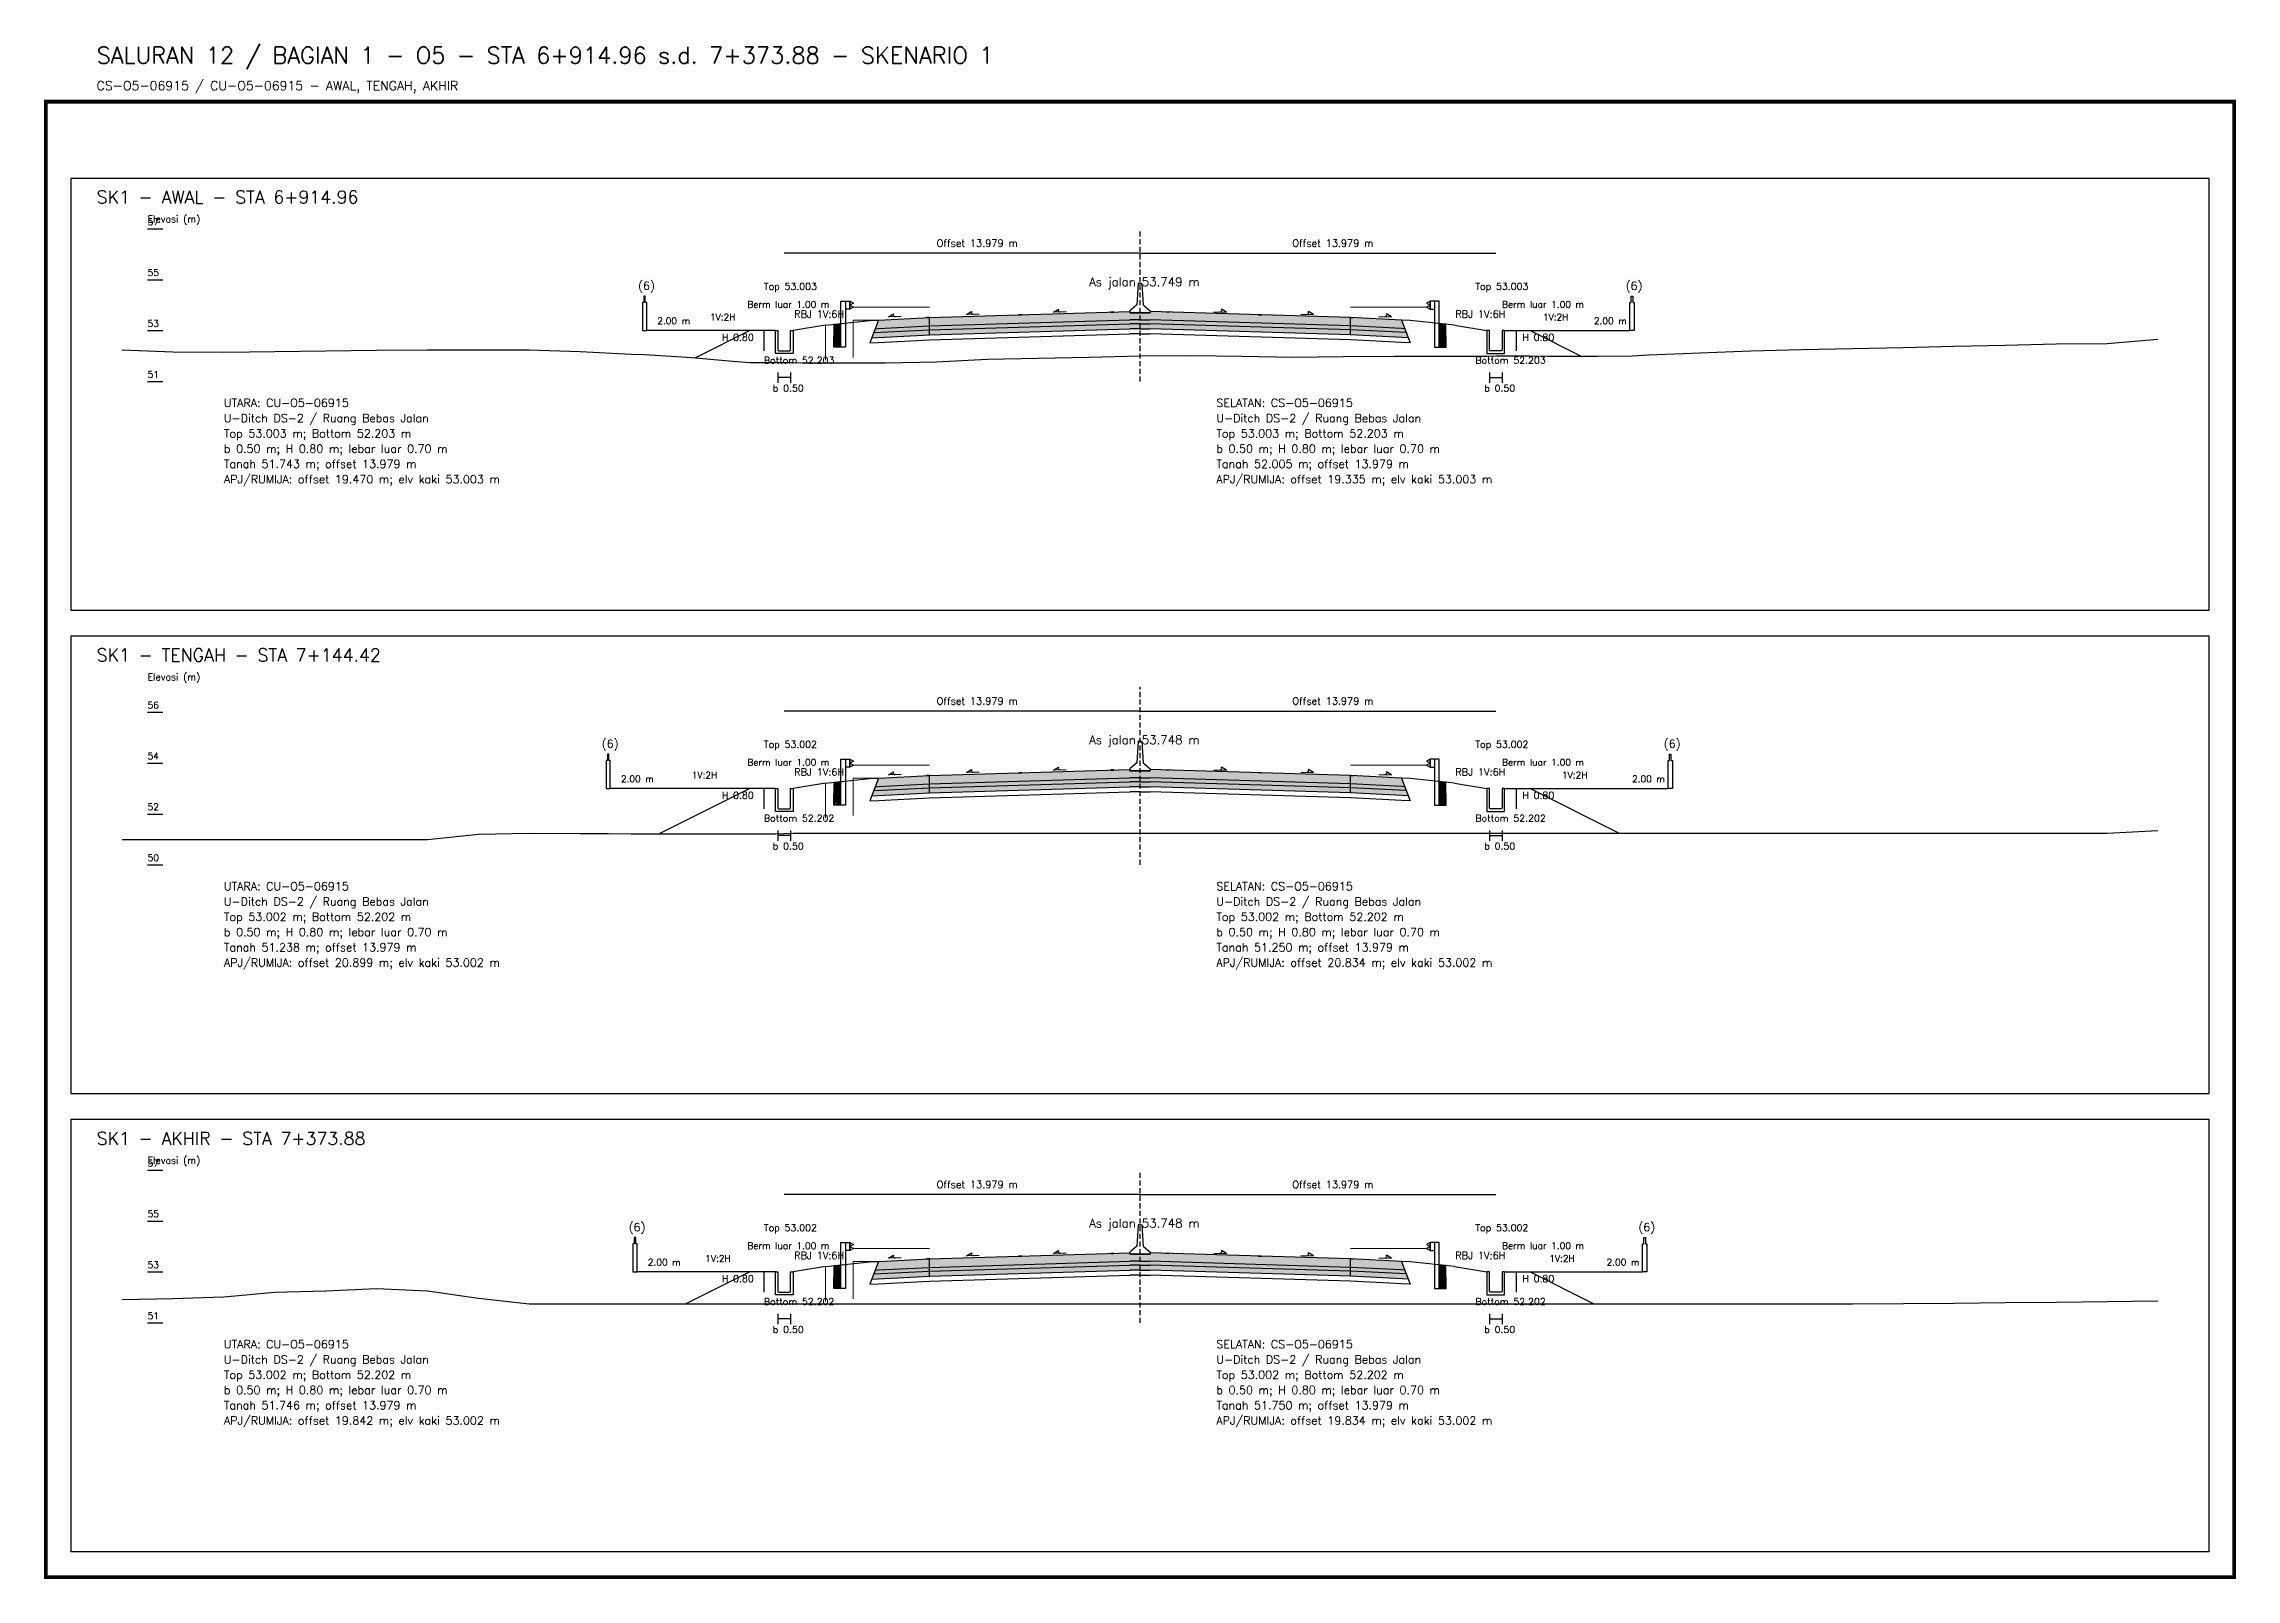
# Model space of a CAD drawing. Header units: metres. Extents: x -24715 to -24517, y 27498 to 30841.
# Drawn here: x -24699 to -24612.9, y 30506.7 to 30567.1 of the extents above; entities that cross this region are included whole.
import ezdxf

# ---------------------------------------------------------------- set-up
doc = ezdxf.new("R2010")
doc.units = ezdxf.units.M
doc.linetypes.add('PS_DASH', pattern=[0.3, 0.2, -0.1])
for name, color, linetype, lineweight in [('Dimensi', 230, 'Continuous', 20), ('GRS-ARSIR (HATCH)', 8, 'Continuous', 9), ('Guardrail', 20, 'Continuous', 30), ('HATCH - Beton ramping', 210, 'Continuous', 9), ('HATCH - LFA', 30, 'Continuous', 9), ('HATCH - Pavement', 50, 'Continuous', 9), ('Marka', 20, 'Continuous', 30), ('POT_ALL_GROUP', 2, 'Continuous', 70)]:
    doc.layers.add(name, color=color, linetype=linetype, lineweight=lineweight)
for name, color, linetype in [('POT_ALL_APJ', 2, 'Continuous'), ('POT_ALL_BORDER', 8, 'Continuous'), ('POT_ALL_CHANNEL1', 200, 'Continuous'), ('POT_ALL_DIM', 7, 'Continuous'), ('POT_ALL_GROUND', 1, 'Continuous'), ('POT_ALL_GUIDE', 8, 'Continuous'), ('POT_ALL_ROAD', 4, 'Continuous')]:
    doc.layers.add(name, color=color, linetype=linetype)
doc.styles.get("Standard").update_dxf_attribs({"font": 'simplex.shx'})

# ---------------------------------------------------------------- blocks, each defined once
blk = doc.blocks.new('JALAN_ASLI_TIPIKAL_2OKT_METER')
at = {"layer": 'Guardrail', "lineweight": 9}
h = blk.add_hatch(dxfattribs=at)
h.set_pattern_fill('JIS_LC_20', color=256, scale=0.002)
h.set_pattern_definition([(45, (-29.65569, -21.99233), (-0.02828427, 0.02828427), []), (45, (-29.65489, -21.99233), (-0.02828427, 0.02828427), [])])
h.paths.add_polyline_path([(-12.025, -1.394), (-11.753, -1.394), (-11.753, -0.471), (-12.018, -0.498)])
h = blk.add_hatch(dxfattribs=at)
h.set_pattern_fill('JIS_LC_20', color=256, scale=0.002)
h.set_pattern_definition([(45, (-29.40569, -21.99233), (-0.02828427, 0.02828427), []), (45, (-29.40489, -21.99233), (-0.02828427, 0.02828427), [])])
h.paths.add_polyline_path([(12.018, -0.498), (11.753, -0.471), (11.753, -1.394), (12.025, -1.394)])
at = {"layer": 'HATCH - Beton ramping'}
h = blk.add_hatch(dxfattribs=at)
h.set_pattern_fill('AR-CONC', color=256, scale=0.0005)
h.set_pattern_definition([(50, (-28.949556, -21.99233), (0.09109233, -0.00796954), [0.009525, -0.104775]), (355, (-28.94956, -21.99233), (-0.0176217, 0.09552842), [0.00762, -0.0838203]), (100.45144, (-28.941965, -21.992995), (0.07347062, 0.08755888), [0.008095, -0.08904512]), (46.1842, (-28.94956, -21.96693), (0.13553952, -0.02102116), [0.0142875, -0.1571625]), (96.63556, (-28.93826, -21.96868), (0.11870207, 0.12371306), [0.0121425, -0.1335678]), (351.18415, (-28.94956, -21.96693), (0.11870207, 0.12371306), [0.01143, -0.12572987]), (21, (-28.936856, -21.97328), (0.0758072, -0.0511326), [0.009525, -0.104775]), (326, (-28.93686, -21.97328), (0.03090101, 0.09209398), [0.00762, -0.08382]), (71.45144, (-28.93054, -21.97754), (0.1067082, 0.04096138), [0.008095, -0.08904497]), (37.5, (-28.949556, -21.99233), (0.001544302, 0.04227752), [0, -0.082804, 0, -0.08509, 0, -0.0841375]), (7.5, (-28.949556, -21.99233), (0.03340983, 0.05009029), [0, -0.048514, 0, -0.080899, 0, -0.0320675]), (327.5, (-28.977877, -21.99233), (0.067795298, -0.002864372), [0, -0.03175, 0, -0.09906, 0, -0.131445]), (317.5, (-28.990577, -21.99233), (0.07406459, 0.01271325), [0, -0.041275, 0, -0.065786, 0, -0.093345])])
h.paths.add_polyline_path([(-8.27, -0.566), (-10.401, -0.666), (-10.461, -0.826), (-8.27, -0.716)])
h.paths.add_polyline_path([(-0.4, -0.48), (0, -0.48), (0, -0.33), (-0.4, -0.33), (-8.27, -0.566), (-8.27, -0.716)])
h = blk.add_hatch(dxfattribs=at)
h.set_pattern_fill('AR-CONC', color=256, scale=0.0005)
h.set_pattern_definition([(50, (-28.699556, -21.99233), (0.09109233, -0.00796954), [0.009525, -0.104775]), (355, (-28.69956, -21.99233), (-0.01762171, 0.09552842), [0.00762, -0.0838203]), (100.45144, (-28.691965, -21.992995), (0.07347062, 0.08755888), [0.008095, -0.08904512]), (46.1842, (-28.69956, -21.96693), (0.13553952, -0.02102116), [0.0142875, -0.1571625]), (96.63556, (-28.68826, -21.96868), (0.11870207, 0.12371306), [0.0121425, -0.1335678]), (351.18415, (-28.69956, -21.96693), (0.11870207, 0.12371306), [0.01143, -0.12572987]), (21, (-28.686856, -21.97328), (0.0758072, -0.0511326), [0.009525, -0.104775]), (326, (-28.68686, -21.97328), (0.03090101, 0.09209398), [0.00762, -0.08382]), (71.45144, (-28.68054, -21.97754), (0.10670821, 0.04096138), [0.008095, -0.08904497]), (37.5, (-28.699556, -21.99233), (0.001544302, 0.04227752), [0, -0.082804, 0, -0.08509, 0, -0.0841375]), (7.5, (-28.699556, -21.99233), (0.03340983, 0.050090287), [0, -0.048514, 0, -0.080899, 0, -0.0320675]), (327.5, (-28.727877, -21.99233), (0.067795298, -0.002864372), [0, -0.03175, 0, -0.09906, 0, -0.131445]), (317.5, (-28.740577, -21.99233), (0.07406459, 0.012713246), [0, -0.041275, 0, -0.065786, 0, -0.093345])])
h.paths.add_polyline_path([(8.27, -0.566), (10.401, -0.666), (10.461, -0.826), (8.27, -0.716)])
h.paths.add_polyline_path([(0.4, -0.48), (0, -0.48), (0, -0.33), (0.4, -0.33), (8.27, -0.566), (8.27, -0.716)])
at = {"layer": 'HATCH - LFA'}
h = blk.add_hatch(dxfattribs=at)
h.set_pattern_fill('GRAVEL', color=256, scale=0.0075)
h.set_pattern_definition([(228.012788, (-28.812396, -21.801831), (-1.524, -1.7145), [0.0256291, -2.5372863]), (184.96974, (-28.829541, -21.820881), (2.2859999991, 0.1905000109), [0.04398035, -4.3540537]), (132.510447, (-28.873356, -21.824691), (1.9050000008, -2.0954999993), [0.0310111, -3.0701042]), (267.27369, (-28.947651, -21.872316), (0.1905000004, 3.81), [0.0400503, -3.9649828]), (292.833654, (-28.949556, -21.912321), (-0.9525, 2.286), [0.0392725, -3.8879856]), (357.27369, (-28.934316, -21.948516), (-3.81, 0.1905000004), [0.0400503, -3.9649828]), (37.69424, (-28.894311, -21.950421), (-2.4764999999, -1.9050000001), [0.0529645, -5.24348365]), (72.255328, (-28.852401, -21.918036), (1.3335000004, 4.1909999999), [0.050004, -4.95039425]), (121.429566, (-28.837161, -21.870411), (-1.5240000002, 2.4764999999), [0.040186, -3.9784159]), (175.23636, (-28.858116, -21.836121), (2.0955, -0.1905), [0.0458785, -2.2480453]), (222.397438, (-28.903836, -21.832311), (-2.2859999999, -2.0955000001), [0.05933084, -5.8737579]), (138.814075, (-28.759056, -21.874221), (-1.3335, 1.143), [0.0202503, -2.0047924]), (171.469234, (-28.774296, -21.860886), (2.4765, -0.3809999996), [0.03852615, -3.8140979]), (225, (-28.8124, -21.85517), (0, -0.1905), [0.0269407, -0.242467]), (203.19859, (-28.82573, -21.832311), (0.9525, 0.381), [0.0145081, -1.4362967]), (291.80141, (-28.839066, -21.838026), (-0.1905, 0.5715), [0.0205174, -1.0053565]), (30.96376, (-28.831446, -21.857076), (0.5715, 0.381), [0.033324, -1.0774724]), (161.56505, (-28.80287, -21.83993), (0.381, -0.1905), [0.0240965, -0.5783174]), (16.38954, (-28.949556, -21.838026), (1.905, 0.5715), [0.0337566, -3.341912]), (70.346176, (-28.917171, -21.828501), (-0.762, -2.0955), [0.0283199, -2.8036662]), (293.19859, (-28.80287, -21.801831), (-0.381, 0.9525), [0.029016, -1.4217888]), (343.61046, (-28.791441, -21.828501), (-1.905, 0.5715), [0.0337566, -3.341912]), (339.443955, (-28.949556, -21.956136), (-0.9525, 0.381), [0.0325526, -1.5950801]), (294.77514, (-28.919076, -21.967566), (-0.952500001, 2.0954999995), [0.0272754, -2.7002695]), (66.80141, (-28.800966, -21.992331), (0.381, 0.9525), [0.029016, -1.4217888]), (17.354025, (-28.789536, -21.965661), (-2.4765, -0.762), [0.0319337, -3.1614282]), (69.443955, (-28.89431, -21.992331), (-0.381, -0.9525), [0.0162763, -1.6113564]), (101.30993, (-28.812396, -21.99233), (-0.1905, 0.762), [0.0097136, -0.9616496]), (165.96376, (-28.8143, -21.982806), (0.5715, -0.1905), [0.0392725, -0.7461791]), (186.009006, (-28.852401, -21.973281), (1.905, 0.1905), [0.036395, -3.6031024]), (303.69007, (-28.831446, -21.87422), (-0.1905, 0.381), [0.0274743, -0.6593832]), (353.157227, (-28.816206, -21.897081), (3.2385, -0.3809999998), [0.0479668, -4.7487007]), (60.945396, (-28.76858, -21.902796), (-0.762, -1.3335), [0.0196131, -1.9417044]), (90, (-28.75906, -21.88565), (-0.1905, 0.1905), [0.01143, -0.17907]), (120.256437, (-28.856211, -21.967566), (0.762, -1.3335), [0.026465, -2.6200456]), (48.012787, (-28.869546, -21.944706), (1.524, 1.7145), [0.0512582, -2.5116572]), (0, (-28.83526, -21.9066), (0.1905, 0.1905), [0.04953, -0.14097]), (325.304846, (-28.785726, -21.906606), (1.9050000007, -1.333499999), [0.0301207, -2.9819488]), (254.0546, (-28.76096, -21.92375), (-0.1905, -0.762), [0.0277372, -1.3591238]), (207.645975, (-28.768581, -21.950421), (-3.6195000001, -1.9049999997), [0.0451609, -4.4709348]), (175.426079, (-28.808586, -21.971376), (-2.4765, 0.1905), [0.0477772, -4.7299385])])
h.paths.add_polyline_path([(-8.27, -0.716), (-10.461, -0.826), (-10.54, -1.03), (-8.27, -0.916)])
h.paths.add_polyline_path([(-0.4, -0.68), (0, -0.68), (0, -0.48), (-0.4, -0.48), (-8.27, -0.716), (-8.27, -0.916)])
h = blk.add_hatch(dxfattribs=at)
h.set_pattern_fill('GRAVEL', color=256, scale=0.0075)
h.set_pattern_definition([(228.012788, (-28.562396, -21.801831), (-1.524, -1.7145), [0.0256291, -2.5372863]), (184.96974, (-28.579541, -21.820881), (2.2859999991, 0.1905000109), [0.04398035, -4.3540537]), (132.510447, (-28.623356, -21.824691), (1.9050000008, -2.0954999993), [0.0310111, -3.0701042]), (267.27369, (-28.697651, -21.872316), (0.1905000004, 3.81), [0.04005034, -3.9649828]), (292.833654, (-28.699556, -21.912321), (-0.9525, 2.286), [0.0392725, -3.8879856]), (357.27369, (-28.684316, -21.948516), (-3.81, 0.1905000004), [0.04005034, -3.9649828]), (37.69424, (-28.644311, -21.950421), (-2.4764999999, -1.9050000001), [0.0529645, -5.24348365]), (72.255328, (-28.602401, -21.918036), (1.3335000004, 4.1909999999), [0.050004, -4.95039425]), (121.429566, (-28.587161, -21.870411), (-1.5240000002, 2.4764999999), [0.040186, -3.9784159]), (175.23636, (-28.608116, -21.836121), (2.0955, -0.1905000003), [0.0458785, -2.2480453]), (222.397438, (-28.653836, -21.832311), (-2.2859999999, -2.0955000001), [0.05933084, -5.87375794]), (138.814075, (-28.509056, -21.874221), (-1.3335, 1.143), [0.02025034, -2.0047924]), (171.469234, (-28.524296, -21.860886), (2.4765, -0.3809999996), [0.03852615, -3.8140979]), (225, (-28.5624, -21.85517), (0, -0.1905), [0.0269407, -0.242467]), (203.19859, (-28.57573, -21.832311), (0.9525, 0.381), [0.0145081, -1.4362967]), (291.80141, (-28.589066, -21.838026), (-0.1905, 0.5715), [0.0205174, -1.0053565]), (30.96376, (-28.581446, -21.857076), (0.5715, 0.381), [0.033324, -1.0774724]), (161.56505, (-28.55287, -21.83993), (0.381, -0.1905), [0.0240965, -0.57831736]), (16.38954, (-28.699556, -21.838026), (1.905, 0.5715), [0.0337566, -3.341912]), (70.346176, (-28.667171, -21.828501), (-0.762, -2.0955), [0.0283199, -2.8036662]), (293.19859, (-28.55287, -21.801831), (-0.381, 0.9525), [0.029016, -1.4217888]), (343.61046, (-28.541441, -21.828501), (-1.905, 0.5714999999), [0.0337566, -3.341912]), (339.443955, (-28.699556, -21.956136), (-0.9525, 0.381), [0.03255264, -1.5950801]), (294.77514, (-28.669076, -21.967566), (-0.952500001, 2.0954999995), [0.0272754, -2.7002695]), (66.80141, (-28.550966, -21.992331), (0.381, 0.9525), [0.029016, -1.4217888]), (17.354025, (-28.539536, -21.965661), (-2.4765, -0.7620000002), [0.0319337, -3.1614282]), (69.443955, (-28.64431, -21.992331), (-0.381, -0.9525), [0.0162763, -1.6113564]), (101.30993, (-28.562396, -21.99233), (-0.1905, 0.762), [0.0097136, -0.9616496]), (165.96376, (-28.5643, -21.982806), (0.5715, -0.1905), [0.0392725, -0.7461791]), (186.009006, (-28.602401, -21.973281), (1.905, 0.1905), [0.036395, -3.6031024]), (303.69007, (-28.581446, -21.87422), (-0.1905, 0.381), [0.0274743, -0.6593832]), (353.157227, (-28.566206, -21.897081), (3.2385, -0.3809999998), [0.04796676, -4.7487007]), (60.945396, (-28.51858, -21.902796), (-0.762, -1.3335), [0.0196131, -1.9417044]), (90, (-28.50906, -21.88565), (-0.1905, 0.1905), [0.01143, -0.17907]), (120.256437, (-28.606211, -21.967566), (0.762, -1.3335), [0.026465, -2.62004556]), (48.012787, (-28.619546, -21.944706), (1.524, 1.7145), [0.0512582, -2.5116572]), (0, (-28.58526, -21.9066), (0.1905, 0.1905), [0.04953, -0.14097]), (325.304846, (-28.535726, -21.906606), (1.9050000007, -1.333499999), [0.0301207, -2.98194875]), (254.054604, (-28.51096, -21.92375), (-0.1905, -0.762), [0.0277372, -1.35912375]), (207.645975, (-28.518581, -21.950421), (-3.6195000001, -1.9049999997), [0.0451609, -4.4709348]), (175.426079, (-28.558586, -21.971376), (-2.4765, 0.1905), [0.0477772, -4.7299385])])
h.paths.add_polyline_path([(8.27, -0.716), (10.461, -0.826), (10.54, -1.03), (8.27, -0.916)])
h.paths.add_polyline_path([(0.4, -0.68), (0, -0.68), (0, -0.48), (0.4, -0.48), (8.27, -0.716), (8.27, -0.916)])
at = {"layer": 'HATCH - Pavement'}
h = blk.add_hatch(dxfattribs=at)
h.set_pattern_fill('AR-CONC', color=256, scale=0.001)
h.set_pattern_definition([(50, (-89.43046, -52.62889), (0.18218467, -0.01593909), [0.01905, -0.20955]), (355, (-89.43046, -52.6289), (-0.03524342, 0.19105685), [0.01524, -0.1676406]), (100.45144, (-89.41528, -52.63022), (0.14694125, 0.17511775), [0.01619, -0.17809024]), (46.1842, (-89.43046, -52.5781), (0.27107904, -0.04204233), [0.028575, -0.314325]), (96.63556, (-89.40787, -52.5816), (0.23740413, 0.2474261), [0.024285, -0.2671356]), (351.18415, (-89.43046, -52.5781), (0.2374041, 0.2474261), [0.02286, -0.2514597]), (21, (-89.40506, -52.59079), (0.1516144, -0.1022652), [0.01905, -0.20955]), (326, (-89.40506, -52.5908), (0.06180203, 0.18418797), [0.01524, -0.16764]), (71.45144, (-89.39243, -52.59931), (0.21341642, 0.08192277), [0.01619, -0.17808994]), (37.5, (-89.43046, -52.62889), (0.003088603, 0.08455504), [0, -0.165608, 0, -0.17018, 0, -0.168275]), (7.5, (-89.43046, -52.62889), (0.06681966, 0.100180575), [0, -0.097028, 0, -0.161798, 0, -0.064135]), (327.5, (-89.4871, -52.62889), (0.135590595, -0.005728744), [0, -0.0635, 0, -0.19812, 0, -0.26289]), (317.5, (-89.5125, -52.62889), (0.14812918, 0.02542649), [0, -0.08255, 0, -0.131572, 0, -0.18669])])
h.paths.add_polyline_path([(-8.27, -0.236), (-10.27, -0.336), (-10.401, -0.673), (-10.27, -0.666), (-8.27, -0.566)])
h.paths.add_polyline_path([(-0.4, -0.33), (0, -0.33), (0, 0), (-0.4, 0), (-8.27, -0.236), (-8.27, -0.566)])
h = blk.add_hatch(dxfattribs=at)
h.set_pattern_fill('AR-CONC', color=256, scale=0.001)
h.set_pattern_definition([(50, (-89.18046, -52.62889), (0.18218467, -0.01593909), [0.01905, -0.20955]), (355, (-89.18046, -52.6289), (-0.03524342, 0.19105685), [0.01524, -0.16764058]), (100.45144, (-89.16528, -52.63022), (0.14694125, 0.17511775), [0.01619, -0.17809024]), (46.1842, (-89.18046, -52.5781), (0.27107904, -0.04204233), [0.028575, -0.314325]), (96.63556, (-89.15787, -52.5816), (0.23740413, 0.2474261), [0.024285, -0.2671356]), (351.18415, (-89.18046, -52.5781), (0.2374041, 0.2474261), [0.02286, -0.2514597]), (21, (-89.15506, -52.59079), (0.1516144, -0.1022652), [0.01905, -0.20955]), (326, (-89.15506, -52.5908), (0.06180203, 0.18418797), [0.01524, -0.16764]), (71.45144, (-89.14243, -52.59931), (0.21341642, 0.08192277), [0.01619, -0.17808994]), (37.5, (-89.18046, -52.62889), (0.003088603, 0.08455504), [0, -0.165608, 0, -0.17018, 0, -0.168275]), (7.5, (-89.18046, -52.62889), (0.06681966, 0.100180575), [0, -0.097028, 0, -0.161798, 0, -0.064135]), (327.5, (-89.2371, -52.62889), (0.135590595, -0.005728744), [0, -0.0635, 0, -0.19812, 0, -0.26289]), (317.5, (-89.2625, -52.62889), (0.14812918, 0.02542649), [0, -0.08255, 0, -0.131572, 0, -0.18669])])
h.paths.add_polyline_path([(8.27, -0.236), (10.27, -0.336), (10.401, -0.673), (10.27, -0.666), (8.27, -0.566)])
h.paths.add_polyline_path([(0.4, -0.33), (0, -0.33), (0, 0), (0.4, 0), (8.27, -0.236), (8.27, -0.566)])
at = {"layer": 'Marka'}
h = blk.add_hatch(color=256, dxfattribs=at)
h.dxf.hatch_style = 1
h.paths.add_polyline_path([(-8.27, -0.23), (-8.39, -0.236), (-8.39, -0.242), (-8.27, -0.236)])
h.paths.add_polyline_path([(-4.65, -0.122), (-4.77, -0.125), (-4.77, -0.131), (-4.65, -0.128)])
h.paths.add_polyline_path([(-1.03, -0.019), (-1.03, -0.013), (-1.15, -0.017), (-1.15, -0.023)])
h = blk.add_hatch(color=256, dxfattribs=at)
h.dxf.hatch_style = 1
h.paths.add_polyline_path([(8.27, -0.23), (8.39, -0.236), (8.39, -0.242), (8.27, -0.236)])
h.paths.add_polyline_path([(4.65, -0.122), (4.77, -0.125), (4.77, -0.131), (4.65, -0.128)])
h.paths.add_polyline_path([(1.03, -0.019), (1.03, -0.013), (1.15, -0.017), (1.15, -0.023)])
for p, q in [((-8.27, -0.236), (-0.4, 0)), ((8.27, -0.236), (0.4, 0)), ((-12.353, -0.533), (-10.622, -0.354)), ((-10.27, -0.336), (-10.62, -1.234)), ((-10.62, -0.354), (-10.27, -0.336)), ((-10.461, -0.826), (-8.27, -0.716)), ((-10.401, -0.673), (-10.27, -0.666)), ((-10.27, -0.336), (-8.27, -0.236)), ((-10.27, -0.666), (-8.27, -0.566)), ((-8.27, -0.916), (-8.27, -0.236)), ((-8.27, -0.566), (-0.4, -0.33)), ((-8.27, -0.716), (-0.4, -0.48)), ((-8.27, -0.916), (-0.4, -0.68)), ((0, -0.05), (-0.4, -0.05)), ((0, -0.33), (-0.4, -0.33)), ((0, -0.48), (-0.4, -0.48)), ((0, -0.68), (-0.4, -0.68)), ((0, -0.05), (0.4, -0.05)), ((0, -0.33), (0.4, -0.33)), ((0, -0.48), (0.4, -0.48)), ((0, -0.68), (0.4, -0.68)), ((8.27, -0.566), (0.4, -0.33)), ((8.27, -0.716), (0.4, -0.48)), ((8.27, -0.916), (0.4, -0.68)), ((8.27, -0.916), (8.27, -0.236)), ((10.27, -0.336), (8.27, -0.236)), ((10.27, -0.666), (8.27, -0.566)), ((10.461, -0.826), (8.27, -0.716)), ((10.27, -0.336), (10.62, -1.234)), ((10.62, -0.354), (10.27, -0.336)), ((10.401, -0.673), (10.27, -0.666)), ((12.353, -0.533), (10.622, -0.354)), ((-10.62, -1.234), (-10.27, -1.216)), ((-10.54, -1.03), (-8.27, -0.916)), ((-10.27, -1.216), (-8.27, -1.116)), ((-8.27, -1.116), (-0.4, -0.88)), ((0, -0.88), (-0.4, -0.88)), ((0, -0.88), (0.4, -0.88)), ((8.27, -1.116), (0.4, -0.88)), ((10.54, -1.03), (8.27, -0.916)), ((10.27, -1.216), (8.27, -1.116)), ((10.62, -1.234), (10.27, -1.216))]:
    blk.add_line(p, q)
for points in [[(0, 1.11), (-0.075, 1.11), (-0.125, 0.27), (-0.4, 0.03), (-0.4, -0.05), (0, -0.05)], [(0, 1.11), (0.075, 1.11), (0.125, 0.27), (0.4, 0.03), (0.4, -0.05), (0, -0.05)], [(-6.818, -0.116), (-6.616, 0)], [(-3.401, -0.02), (-3.199, 0.096)], [(3.401, -0.02), (3.199, 0.096)], [(6.818, -0.116), (6.616, 0)], [(-9.887, -0.208), (-9.686, -0.092)], [(-9.387, -0.193), (-9.887, -0.208)], [(-6.318, -0.101), (-6.818, -0.116)], [(-2.901, -0.005), (-3.401, -0.02)], [(2.901, -0.005), (3.401, -0.02)], [(6.318, -0.101), (6.818, -0.116)], [(9.387, -0.193), (9.887, -0.208)], [(9.887, -0.208), (9.686, -0.092)]]:
    blk.add_lwpolyline(points)
for centre, start, end in [((-6.556, -0.037), 148.28164, 271.71836), ((-3.139, 0.059), 148.28164, 271.71836), ((3.139, 0.059), 268.28164, 31.71836), ((6.556, -0.037), 268.28164, 31.71836), ((-9.625, -0.129), 148.28164, 271.71836), ((9.625, -0.129), 268.28164, 31.71836)]:
    blk.add_arc(centre, 0.0711, start, end)
at = {"layer": 'Dimensi'}
for p, q in [((-8.27, 0.168), (-11.27, 0.168)), ((8.27, 0.168), (11.27, 0.168))]:
    blk.add_line(p, q, dxfattribs=at)
at = {"layer": 'GRS-ARSIR (HATCH)'}
for p, q in [((-12.353, -0.533), (-12.353, -1.909)), ((-11.27, -0.336), (-11.27, -1.803)), ((-10.27, -0.336), (-11.27, -0.336))]:
    blk.add_line(p, q, dxfattribs=at)
at = {"layer": 'Guardrail'}
for points in [[(-11.753, -1.394), (-11.753, 0.406), (-11.575, 0.406), (-11.575, -1.394), (-11.753, -1.394)], [(-11.575, 0.406), (-11.397, 0.406), (-11.397, 0.094), (-11.575, 0.094)], [(-11.397, 0.25), (-11.397, 0.406), (-11.262, 0.328), (-11.397, 0.25)], [(-11.397, 0.094), (-11.397, 0.25), (-11.262, 0.172), (-11.397, 0.094)], [(11.397, 0.25), (11.397, 0.406), (11.262, 0.328), (11.397, 0.25)], [(11.397, 0.094), (11.397, 0.25), (11.262, 0.172), (11.397, 0.094)], [(11.575, 0.406), (11.397, 0.406), (11.397, 0.094), (11.575, 0.094)], [(11.753, -1.394), (11.753, 0.406), (11.575, 0.406), (11.575, -1.394), (11.753, -1.394)], [(-11.575, -1.394), (-12.025, -1.394), (-12.018, -0.498), (-11.568, -0.453), (-11.575, -1.394)], [(11.575, -1.394), (12.025, -1.394), (12.018, -0.498), (11.568, -0.453), (11.575, -1.394)]]:
    blk.add_lwpolyline(points, dxfattribs=at)
at = {"layer": 'Marka'}
for points in [[(-8.39, -0.242), (-8.27, -0.236), (-8.27, -0.23), (-8.39, -0.236), (-8.39, -0.242)], [(8.39, -0.242), (8.27, -0.236), (8.27, -0.23), (8.39, -0.236), (8.39, -0.242)]]:
    blk.add_lwpolyline(points, dxfattribs=at)
for points in [[(-4.65, -0.122), (-4.77, -0.125), (-4.77, -0.131), (-4.65, -0.128)], [(-1.03, -0.013), (-1.15, -0.017), (-1.15, -0.023), (-1.03, -0.019)], [(1.03, -0.013), (1.15, -0.017), (1.15, -0.023), (1.03, -0.019)], [(4.65, -0.122), (4.77, -0.125), (4.77, -0.131), (4.65, -0.128)]]:
    blk.add_lwpolyline(points, close=True, dxfattribs=at)

msp = doc.modelspace()

# ---------------------------------------------------------------- linework, layer by layer
at = {"layer": 'POT_ALL_APJ', "linetype": 'Continuous'}
for points in [[(-24675.49099, 30556.92916), (-24675.49099, 30555.82475), (-24675.32099, 30555.82475), (-24675.32099, 30556.92916), (-24675.37599, 30556.92916), (-24675.37599, 30557.17916), (-24675.40599, 30557.17916), (-24675.43599, 30557.17916), (-24675.43599, 30556.92916), (-24675.49099, 30556.92916)], [(-24636.51577, 30556.92916), (-24636.51577, 30555.82475), (-24636.68577, 30555.82475), (-24636.68577, 30556.92916), (-24636.63077, 30556.92916), (-24636.63077, 30557.17916), (-24636.60077, 30557.17916), (-24636.57077, 30557.17916), (-24636.57077, 30556.92916), (-24636.51577, 30556.92916)], [(-24671.26451, 30555.82475), (-24675.32099, 30555.82475)], [(-24640.60675, 30555.82475), (-24636.68577, 30555.82475)], [(-24676.9197, 30538.92869), (-24676.9197, 30537.82428), (-24676.7497, 30537.82428), (-24676.7497, 30538.92869), (-24676.8047, 30538.92869), (-24676.8047, 30539.17869), (-24676.8347, 30539.17869), (-24676.8647, 30539.17869), (-24676.8647, 30538.92869), (-24676.9197, 30538.92869)], [(-24635.01675, 30538.92869), (-24635.01675, 30537.82428), (-24635.18675, 30537.82428), (-24635.18675, 30538.92869), (-24635.13175, 30538.92869), (-24635.13175, 30539.17869), (-24635.10175, 30539.17869), (-24635.07175, 30539.17869), (-24635.07175, 30538.92869), (-24635.01675, 30538.92869)], [(-24671.26451, 30537.82428), (-24676.7497, 30537.82428)], [(-24640.60675, 30537.82428), (-24635.18675, 30537.82428)], [(-24675.86306, 30519.92823), (-24675.86306, 30518.82382), (-24675.69306, 30518.82382), (-24675.69306, 30519.92823), (-24675.74806, 30519.92823), (-24675.74806, 30520.17823), (-24675.77806, 30520.17823), (-24675.80806, 30520.17823), (-24675.80806, 30519.92823), (-24675.86306, 30519.92823)], [(-24636.01626, 30519.92823), (-24636.01626, 30518.82382), (-24636.18626, 30518.82382), (-24636.18626, 30519.92823), (-24636.13126, 30519.92823), (-24636.13126, 30520.17823), (-24636.10126, 30520.17823), (-24636.07126, 30520.17823), (-24636.07126, 30519.92823), (-24636.01626, 30519.92823)], [(-24671.26451, 30518.82382), (-24675.69306, 30518.82382)], [(-24640.60675, 30518.82382), (-24636.18626, 30518.82382)]]:
    msp.add_lwpolyline(points, dxfattribs=at)
at = {"layer": 'POT_ALL_BORDER', "linetype": 'Continuous'}
for points in [[(-24697.93563, 30561.82182), (-24613.93563, 30561.82182), (-24613.93563, 30544.82182), (-24697.93563, 30544.82182), (-24697.93563, 30561.82182)], [(-24697.93563, 30543.82182), (-24613.93563, 30543.82182), (-24613.93563, 30525.82182), (-24697.93563, 30525.82182), (-24697.93563, 30543.82182)], [(-24697.93563, 30524.82182), (-24613.93563, 30524.82182), (-24613.93563, 30507.82182), (-24697.93563, 30507.82182), (-24697.93563, 30524.82182)]]:
    msp.add_lwpolyline(points, dxfattribs=at)
at = {"layer": 'POT_ALL_CHANNEL1', "linetype": 'Continuous'}
for points in [[(-24669.66451, 30555.82475), (-24669.56451, 30555.82475), (-24669.56451, 30554.92475), (-24670.26451, 30554.92475), (-24670.26451, 30555.82475), (-24670.16451, 30555.82475), (-24670.16451, 30555.05475), (-24670.13451, 30555.02475), (-24669.69451, 30555.02475), (-24669.66451, 30555.05475), (-24669.66451, 30555.82475)], [(-24642.20675, 30555.82475), (-24642.30675, 30555.82475), (-24642.30675, 30554.92475), (-24641.60675, 30554.92475), (-24641.60675, 30555.82475), (-24641.70675, 30555.82475), (-24641.70675, 30555.05475), (-24641.73675, 30555.02475), (-24642.17675, 30555.02475), (-24642.20675, 30555.05475), (-24642.20675, 30555.82475)], [(-24669.66451, 30537.82428), (-24669.56451, 30537.82428), (-24669.56451, 30536.92428), (-24670.26451, 30536.92428), (-24670.26451, 30537.82428), (-24670.16451, 30537.82428), (-24670.16451, 30537.05428), (-24670.13451, 30537.02428), (-24669.69451, 30537.02428), (-24669.66451, 30537.05428), (-24669.66451, 30537.82428)], [(-24642.20675, 30537.82428), (-24642.30675, 30537.82428), (-24642.30675, 30536.92428), (-24641.60675, 30536.92428), (-24641.60675, 30537.82428), (-24641.70675, 30537.82428), (-24641.70675, 30537.05428), (-24641.73675, 30537.02428), (-24642.17675, 30537.02428), (-24642.20675, 30537.05428), (-24642.20675, 30537.82428)], [(-24669.66451, 30518.82382), (-24669.56451, 30518.82382), (-24669.56451, 30517.92382), (-24670.26451, 30517.92382), (-24670.26451, 30518.82382), (-24670.16451, 30518.82382), (-24670.16451, 30518.05382), (-24670.13451, 30518.02382), (-24669.69451, 30518.02382), (-24669.66451, 30518.05382), (-24669.66451, 30518.82382)], [(-24642.20675, 30518.82382), (-24642.30675, 30518.82382), (-24642.30675, 30517.92382), (-24641.60675, 30517.92382), (-24641.60675, 30518.82382), (-24641.70675, 30518.82382), (-24641.70675, 30518.05382), (-24641.73675, 30518.02382), (-24642.17675, 30518.02382), (-24642.20675, 30518.05382), (-24642.20675, 30518.82382)]]:
    msp.add_lwpolyline(points, dxfattribs=at)
at = {"layer": 'POT_ALL_DIM', "linetype": 'Continuous'}
for points in [[(-24655.93563, 30558.87075), (-24669.91451, 30558.87075)], [(-24655.93563, 30558.87075), (-24641.95675, 30558.87075)], [(-24670.71451, 30555.82475), (-24670.71451, 30555.02475)], [(-24641.15675, 30555.82475), (-24641.15675, 30555.02475)], [(-24670.16451, 30554.17475), (-24670.16451, 30553.77475)], [(-24669.66451, 30553.97475), (-24670.16451, 30553.97475)], [(-24669.66451, 30554.17475), (-24669.66451, 30553.77475)], [(-24642.20675, 30554.17475), (-24642.20675, 30553.77475)], [(-24642.20675, 30553.97475), (-24641.70675, 30553.97475)], [(-24641.70675, 30554.17475), (-24641.70675, 30553.77475)], [(-24655.93563, 30540.87028), (-24669.91451, 30540.87028)], [(-24655.93563, 30540.87028), (-24641.95675, 30540.87028)], [(-24670.71451, 30537.82428), (-24670.71451, 30537.02428)], [(-24641.15675, 30537.82428), (-24641.15675, 30537.02428)], [(-24670.16451, 30536.17428), (-24670.16451, 30535.77428)], [(-24669.66451, 30535.97428), (-24670.16451, 30535.97428)], [(-24669.66451, 30536.17428), (-24669.66451, 30535.77428)], [(-24642.20675, 30536.17428), (-24642.20675, 30535.77428)], [(-24642.20675, 30535.97428), (-24641.70675, 30535.97428)], [(-24641.70675, 30536.17428), (-24641.70675, 30535.77428)], [(-24655.93563, 30521.86982), (-24669.91451, 30521.86982)], [(-24655.93563, 30521.86982), (-24641.95675, 30521.86982)], [(-24670.71451, 30518.82382), (-24670.71451, 30518.02382)], [(-24641.15675, 30518.82382), (-24641.15675, 30518.02382)], [(-24670.16451, 30517.17382), (-24670.16451, 30516.77382)], [(-24669.66451, 30516.97382), (-24670.16451, 30516.97382)], [(-24669.66451, 30517.17382), (-24669.66451, 30516.77382)], [(-24642.20675, 30517.17382), (-24642.20675, 30516.77382)], [(-24642.20675, 30516.97382), (-24641.70675, 30516.97382)], [(-24641.70675, 30517.17382), (-24641.70675, 30516.77382)]]:
    msp.add_lwpolyline(points, dxfattribs=at)
at = {"layer": 'POT_ALL_GROUND', "linetype": 'Continuous'}
for points in [[(-24695.93563, 30555.07182), (-24693.93563, 30554.99162), (-24691.93563, 30554.97989), (-24689.93563, 30555.0033), (-24687.93563, 30555.03305), (-24685.93563, 30555.05389), (-24683.93563, 30555.06576), (-24681.93563, 30555.07182), (-24679.93563, 30555.07182), (-24677.93563, 30554.99782), (-24675.93563, 30554.90335), (-24675.40599, 30554.87834), (-24673.93563, 30554.79888), (-24673.40599, 30554.75399), (-24671.93563, 30554.626), (-24671.26451, 30554.57136), (-24670.26451, 30554.56618), (-24669.93563, 30554.56531), (-24669.91451, 30554.56525), (-24669.56451, 30554.56432), (-24669.20555, 30554.56336), (-24668.2889, 30554.56194), (-24667.93563, 30554.56254), (-24665.93563, 30554.56274), (-24663.93563, 30554.5954), (-24661.93563, 30554.70464), (-24659.93563, 30554.74195), (-24657.93563, 30554.78468), (-24655.93563, 30554.82603), (-24653.93563, 30554.84005), (-24651.93563, 30554.82223), (-24649.93563, 30554.77919), (-24647.93563, 30554.8071), (-24645.93563, 30554.81901), (-24643.93563, 30554.81631), (-24643.58236, 30554.81848), (-24642.66571, 30554.82363), (-24642.30675, 30554.82543), (-24641.95675, 30554.82718), (-24641.93563, 30554.82729), (-24641.60675, 30554.82894), (-24640.60675, 30554.82686), (-24639.93563, 30554.82347), (-24638.60077, 30554.82182), (-24637.93563, 30554.82182), (-24636.60077, 30554.83598), (-24635.93563, 30554.86648), (-24633.93563, 30554.95137), (-24631.93563, 30555.02873), (-24629.93563, 30555.07588), (-24627.93563, 30555.11449), (-24625.93563, 30555.16282), (-24623.93563, 30555.20881), (-24621.93563, 30555.25656), (-24619.93563, 30555.30432), (-24617.93563, 30555.3211), (-24615.93563, 30555.48443)], [(-24695.93563, 30535.81901), (-24693.93563, 30535.81922), (-24691.93563, 30535.81923), (-24689.93563, 30535.81868), (-24687.93563, 30535.81968), (-24685.93563, 30535.82068), (-24683.93563, 30535.82415), (-24681.93563, 30536.02947), (-24679.93563, 30536.07182), (-24677.93563, 30536.06085), (-24676.8347, 30536.05303), (-24675.93563, 30536.04683), (-24674.8347, 30536.03923), (-24673.93563, 30536.04271), (-24671.93563, 30536.0416), (-24671.26451, 30536.04113), (-24670.26451, 30536.04043), (-24669.93563, 30536.05876), (-24669.91451, 30536.06022), (-24669.56451, 30536.07182), (-24669.20555, 30536.07182), (-24668.2889, 30536.07182), (-24667.93563, 30536.07182), (-24665.93563, 30536.07182), (-24663.93563, 30536.07182), (-24661.93563, 30536.07181), (-24659.93563, 30536.0718), (-24657.93563, 30536.07179), (-24655.93563, 30536.07178), (-24653.93563, 30536.07177), (-24651.93563, 30536.07176), (-24649.93563, 30536.07177), (-24647.93563, 30536.07177), (-24645.93563, 30536.07177), (-24643.93563, 30536.07176), (-24643.58236, 30536.07176), (-24642.66571, 30536.07176), (-24642.30675, 30536.07176), (-24641.95675, 30536.07176), (-24641.93563, 30536.07176), (-24641.60675, 30536.07176), (-24640.60675, 30536.07176), (-24639.93563, 30536.07177), (-24637.93563, 30536.07179), (-24637.10175, 30536.0718), (-24635.93563, 30536.07181), (-24635.10175, 30536.07182), (-24633.93563, 30536.07182), (-24631.93563, 30536.07182), (-24629.93563, 30536.07181), (-24627.93563, 30536.07181), (-24625.93563, 30536.07181), (-24623.93563, 30536.07181), (-24621.93563, 30536.07181), (-24619.93563, 30536.07181), (-24617.93563, 30536.07181), (-24615.93563, 30536.17755)], [(-24695.93563, 30517.73973), (-24693.93563, 30517.77393), (-24691.93563, 30517.84767), (-24689.93563, 30518.03144), (-24687.93563, 30518.08428), (-24685.93563, 30518.16775), (-24683.93563, 30518.07857), (-24681.93563, 30517.79444), (-24679.93563, 30517.57176), (-24677.93563, 30517.57023), (-24675.93563, 30517.56869), (-24675.77806, 30517.56857), (-24673.93563, 30517.56716), (-24673.77806, 30517.56704), (-24671.93563, 30517.56661), (-24671.26451, 30517.56714), (-24670.26451, 30517.56792), (-24669.93563, 30517.56817), (-24669.91451, 30517.56819), (-24669.56451, 30517.56846), (-24669.20555, 30517.56874), (-24668.2889, 30517.56954), (-24667.93563, 30517.57006), (-24665.93563, 30517.57169), (-24663.93563, 30517.5714), (-24661.93563, 30517.5714), (-24659.93563, 30517.57112), (-24657.93563, 30517.57068), (-24655.93563, 30517.57084), (-24653.93563, 30517.57146), (-24651.93563, 30517.57182), (-24649.93563, 30517.57182), (-24647.93563, 30517.57182), (-24645.93563, 30517.57182), (-24643.93563, 30517.5717), (-24643.58236, 30517.57165), (-24642.66571, 30517.57155), (-24642.30675, 30517.5715), (-24641.95675, 30517.57146), (-24641.93563, 30517.57146), (-24641.60675, 30517.57142), (-24640.60675, 30517.5713), (-24639.93563, 30517.57123), (-24638.10126, 30517.57104), (-24637.93563, 30517.57102), (-24636.10126, 30517.57121), (-24635.93563, 30517.57123), (-24633.93563, 30517.57147), (-24631.93563, 30517.5717), (-24629.93563, 30517.57195), (-24627.93563, 30517.57206), (-24625.93563, 30517.58043), (-24623.93563, 30517.60048), (-24621.93563, 30517.62053), (-24619.93563, 30517.64057), (-24617.93563, 30517.66059), (-24615.93563, 30517.6806)]]:
    msp.add_lwpolyline(points, dxfattribs=at)
at = {"layer": 'POT_ALL_GROUP', "linetype": 'Continuous', "lineweight": 70, "const_width": 0.15}
msp.add_lwpolyline([(-24698.93563, 30564.82182), (-24612.93563, 30564.82182), (-24612.93563, 30506.82182), (-24698.93563, 30506.82182), (-24698.93563, 30564.82182)], dxfattribs=at)
at = {"layer": 'POT_ALL_GUIDE', "linetype": 'Continuous'}
for points in [[(-24694.93563, 30559.82182), (-24694.33563, 30559.82182)], [(-24694.93563, 30557.82182), (-24694.33563, 30557.82182)], [(-24694.93563, 30555.82182), (-24694.33563, 30555.82182)], [(-24694.93563, 30553.82182), (-24694.33563, 30553.82182)], [(-24694.93563, 30540.82182), (-24694.33563, 30540.82182)], [(-24694.93563, 30538.82182), (-24694.33563, 30538.82182)], [(-24694.93563, 30536.82182), (-24694.33563, 30536.82182)], [(-24694.93563, 30534.82182), (-24694.33563, 30534.82182)], [(-24694.93563, 30522.82182), (-24694.33563, 30522.82182)], [(-24694.93563, 30520.82182), (-24694.33563, 30520.82182)], [(-24694.93563, 30518.82182), (-24694.33563, 30518.82182)], [(-24694.93563, 30516.82182), (-24694.33563, 30516.82182)]]:
    msp.add_lwpolyline(points, dxfattribs=at)
at = {"layer": 'POT_ALL_GUIDE', "linetype": 'PS_DASH'}
for points in [[(-24655.93563, 30553.82182), (-24655.93563, 30559.82182)], [(-24655.93563, 30534.82182), (-24655.93563, 30541.82182)], [(-24655.93563, 30516.82182), (-24655.93563, 30522.82182)]]:
    msp.add_lwpolyline(points, dxfattribs=at)
at = {"layer": 'POT_ALL_ROAD', "linetype": 'Continuous'}
for points in [[(-24671.26451, 30555.82475), (-24673.40599, 30554.75399)], [(-24670.26451, 30555.82475), (-24671.26451, 30555.82475)], [(-24668.2889, 30556.03736), (-24669.56451, 30555.82475)], [(-24643.58236, 30556.03736), (-24642.30675, 30555.82475)], [(-24641.60675, 30555.82475), (-24640.60675, 30555.82475)], [(-24640.60675, 30555.82475), (-24638.60077, 30554.82182)], [(-24671.26451, 30537.82428), (-24674.8347, 30536.03923)], [(-24670.26451, 30537.82428), (-24671.26451, 30537.82428)], [(-24668.2889, 30538.03689), (-24669.56451, 30537.82428)], [(-24643.58236, 30538.03689), (-24642.30675, 30537.82428)], [(-24641.60675, 30537.82428), (-24640.60675, 30537.82428)], [(-24640.60675, 30537.82428), (-24637.10175, 30536.0718)], [(-24671.26451, 30518.82382), (-24673.77806, 30517.56704)], [(-24670.26451, 30518.82382), (-24671.26451, 30518.82382)], [(-24668.2889, 30519.03642), (-24669.56451, 30518.82382)], [(-24643.58236, 30519.03642), (-24642.30675, 30518.82382)], [(-24641.60675, 30518.82382), (-24640.60675, 30518.82382)], [(-24640.60675, 30518.82382), (-24638.10126, 30517.57104)]]:
    msp.add_lwpolyline(points, dxfattribs=at)

# ---------------------------------------------------------------- block references
at = {"layer": 'POT_ALL_ROAD'}
for p in [(-24655.93563, 30556.57075), (-24655.93563, 30538.57028), (-24655.93563, 30519.56982)]:
    msp.add_blockref('JALAN_ASLI_TIPIKAL_2OKT_METER', p, dxfattribs=at)

# ---------------------------------------------------------------- texts
at = {"layer": 'POT_ALL_APJ'}
for s, height, p in [('(6)', 0.32, (-24675.65599, 30557.42475)), ('(6)', 0.32, (-24636.85077, 30557.42475)), ('2.00 m', 0.26, (-24674.90599, 30556.07475)), ('2.00 m', 0.26, (-24638.10077, 30556.07475)), ('(6)', 0.32, (-24677.0847, 30539.42428)), ('(6)', 0.32, (-24635.35175, 30539.42428)), ('2.00 m', 0.26, (-24676.3347, 30538.07428)), ('2.00 m', 0.26, (-24636.60175, 30538.07428)), ('(6)', 0.32, (-24676.02806, 30520.42382)), ('(6)', 0.32, (-24636.35126, 30520.42382)), ('2.00 m', 0.26, (-24675.27806, 30519.07382)), ('2.00 m', 0.26, (-24637.60126, 30519.07382))]:
    msp.add_text(s, height=height, dxfattribs=at).set_placement(p)
at = {"layer": 'POT_ALL_CHANNEL1'}
for s, height, p in [('Top 53.003', 0.27, (-24670.71451, 30557.42475)), ('Top 53.003', 0.27, (-24642.75675, 30557.42475)), ('Bottom 52.203', 0.27, (-24670.71451, 30554.52475)), ('Bottom 52.203', 0.27, (-24642.75675, 30554.52475)), ('UTARA: CU-O5-06915', 0.32, (-24691.93563, 30552.82182)), ('SELATAN: CS-O5-06915', 0.32, (-24652.93563, 30552.82182)), ('Top 53.002', 0.27, (-24670.71451, 30539.42428)), ('Top 53.002', 0.27, (-24642.75675, 30539.42428)), ('Bottom 52.202', 0.27, (-24670.71451, 30536.52428)), ('Bottom 52.202', 0.27, (-24642.75675, 30536.52428)), ('UTARA: CU-O5-06915', 0.32, (-24691.93563, 30533.82182)), ('SELATAN: CS-O5-06915', 0.32, (-24652.93563, 30533.82182)), ('Top 53.002', 0.27, (-24670.71451, 30520.42382)), ('Top 53.002', 0.27, (-24642.75675, 30520.42382)), ('Bottom 52.202', 0.27, (-24670.71451, 30517.52382)), ('Bottom 52.202', 0.27, (-24642.75675, 30517.52382)), ('UTARA: CU-O5-06915', 0.32, (-24691.93563, 30515.82182)), ('SELATAN: CS-O5-06915', 0.32, (-24652.93563, 30515.82182))]:
    msp.add_text(s, height=height, dxfattribs=at).set_placement(p)
at = {"layer": 'POT_ALL_DIM'}
for s, height, p in [('SK1 - AWAL - STA 6+914.96', 0.5, (-24696.93563, 30560.82182)), ('57', 0.26, (-24694.93563, 30559.97182)), ('Elevasi (m)', 0.27, (-24694.93563, 30560.07182)), ('Offset 13.979 m', 0.28, (-24663.92507, 30559.12075)), ('Offset 13.979 m', 0.28, (-24649.94619, 30559.12075)), ('55', 0.26, (-24694.93563, 30557.97182)), ('As jalan 53.749 m', 0.34, (-24657.93563, 30557.57075)), ('Berm luar 1.00 m', 0.26, (-24671.36451, 30556.72475)), ('RBJ 1V:6H', 0.28, (-24669.52671, 30556.33105)), ('RBJ 1V:6H', 0.28, (-24643.54455, 30556.33105)), ('Berm luar 1.00 m', 0.26, (-24641.70675, 30556.72475)), ('53', 0.26, (-24694.93563, 30555.97182)), ('1V:2H', 0.26, (-24672.83525, 30556.22475)), ('H 0.80', 0.27, (-24672.36451, 30555.42475)), ('H 0.80', 0.27, (-24640.90675, 30555.42475)), ('1V:2H', 0.26, (-24640.10376, 30556.22475)), ('51', 0.26, (-24694.93563, 30553.97182)), ('b 0.50', 0.27, (-24670.36451, 30553.42475)), ('b 0.50', 0.27, (-24642.40675, 30553.42475)), ('U-Ditch DS-2 / Ruang Bebas Jalan', 0.32, (-24691.93563, 30552.22182)), ('U-Ditch DS-2 / Ruang Bebas Jalan', 0.32, (-24652.93563, 30552.22182)), ('Top 53.003 m; Bottom 52.203 m', 0.32, (-24691.93563, 30551.62182)), ('Top 53.003 m; Bottom 52.203 m', 0.32, (-24652.93563, 30551.62182)), ('Tanah 51.743 m; offset 13.979 m', 0.32, (-24691.93563, 30550.42182)), ('b 0.50 m; H 0.80 m; lebar luar 0.70 m', 0.32, (-24691.93563, 30551.02182)), ('Tanah 52.005 m; offset 13.979 m', 0.32, (-24652.93563, 30550.42182)), ('b 0.50 m; H 0.80 m; lebar luar 0.70 m', 0.32, (-24652.93563, 30551.02182)), ('APJ/RUMIJA: offset 19.470 m; elv kaki 53.003 m', 0.32, (-24691.93563, 30549.82182)), ('APJ/RUMIJA: offset 19.335 m; elv kaki 53.003 m', 0.32, (-24652.93563, 30549.82182)), ('SK1 - TENGAH - STA 7+144.42', 0.5, (-24696.93563, 30542.82182)), ('Elevasi (m)', 0.27, (-24694.93563, 30542.07182)), ('56', 0.26, (-24694.93563, 30540.97182)), ('Offset 13.979 m', 0.28, (-24663.92507, 30541.12028)), ('Offset 13.979 m', 0.28, (-24649.94619, 30541.12028)), ('As jalan 53.748 m', 0.34, (-24657.93563, 30539.57028)), ('54', 0.26, (-24694.93563, 30538.97182)), ('1V:2H', 0.26, (-24673.5496, 30538.22428)), ('Berm luar 1.00 m', 0.26, (-24671.36451, 30538.72428)), ('RBJ 1V:6H', 0.28, (-24669.52671, 30538.33059)), ('RBJ 1V:6H', 0.28, (-24643.54455, 30538.33059)), ('Berm luar 1.00 m', 0.26, (-24641.70675, 30538.72428)), ('1V:2H', 0.26, (-24639.35425, 30538.22428)), ('H 0.80', 0.27, (-24672.36451, 30537.42428)), ('H 0.80', 0.27, (-24640.90675, 30537.42428)), ('52', 0.26, (-24694.93563, 30536.97182)), ('50', 0.26, (-24694.93563, 30534.97182)), ('b 0.50', 0.27, (-24670.36451, 30535.42428)), ('b 0.50', 0.27, (-24642.40675, 30535.42428)), ('U-Ditch DS-2 / Ruang Bebas Jalan', 0.32, (-24691.93563, 30533.22182)), ('U-Ditch DS-2 / Ruang Bebas Jalan', 0.32, (-24652.93563, 30533.22182)), ('Top 53.002 m; Bottom 52.202 m', 0.32, (-24691.93563, 30532.62182)), ('Top 53.002 m; Bottom 52.202 m', 0.32, (-24652.93563, 30532.62182)), ('Tanah 51.238 m; offset 13.979 m', 0.32, (-24691.93563, 30531.42182)), ('b 0.50 m; H 0.80 m; lebar luar 0.70 m', 0.32, (-24691.93563, 30532.02182)), ('Tanah 51.250 m; offset 13.979 m', 0.32, (-24652.93563, 30531.42182)), ('b 0.50 m; H 0.80 m; lebar luar 0.70 m', 0.32, (-24652.93563, 30532.02182)), ('APJ/RUMIJA: offset 20.899 m; elv kaki 53.002 m', 0.32, (-24691.93563, 30530.82182)), ('APJ/RUMIJA: offset 20.834 m; elv kaki 53.002 m', 0.32, (-24652.93563, 30530.82182)), ('SK1 - AKHIR - STA 7+373.88', 0.5, (-24696.93563, 30523.82182)), ('57', 0.26, (-24694.93563, 30522.97182)), ('Elevasi (m)', 0.27, (-24694.93563, 30523.07182)), ('Offset 13.979 m', 0.28, (-24663.92507, 30522.11982)), ('Offset 13.979 m', 0.28, (-24649.94619, 30522.11982)), ('55', 0.26, (-24694.93563, 30520.97182)), ('As jalan 53.748 m', 0.34, (-24657.93563, 30520.56982)), ('Berm luar 1.00 m', 0.26, (-24671.36451, 30519.72382)), ('RBJ 1V:6H', 0.28, (-24669.52671, 30519.33012)), ('RBJ 1V:6H', 0.28, (-24643.54455, 30519.33012)), ('Berm luar 1.00 m', 0.26, (-24641.70675, 30519.72382)), ('53', 0.26, (-24694.93563, 30518.97182)), ('1V:2H', 0.26, (-24673.02128, 30519.22382)), ('H 0.80', 0.27, (-24672.36451, 30518.42382)), ('H 0.80', 0.27, (-24640.90675, 30518.42382)), ('1V:2H', 0.26, (-24639.854, 30519.22382)), ('51', 0.26, (-24694.93563, 30516.97182)), ('b 0.50', 0.27, (-24670.36451, 30516.42382)), ('b 0.50', 0.27, (-24642.40675, 30516.42382)), ('U-Ditch DS-2 / Ruang Bebas Jalan', 0.32, (-24691.93563, 30515.22182)), ('U-Ditch DS-2 / Ruang Bebas Jalan', 0.32, (-24652.93563, 30515.22182)), ('Top 53.002 m; Bottom 52.202 m', 0.32, (-24691.93563, 30514.62182)), ('b 0.50 m; H 0.80 m; lebar luar 0.70 m', 0.32, (-24691.93563, 30514.02182)), ('Top 53.002 m; Bottom 52.202 m', 0.32, (-24652.93563, 30514.62182)), ('b 0.50 m; H 0.80 m; lebar luar 0.70 m', 0.32, (-24652.93563, 30514.02182)), ('Tanah 51.746 m; offset 13.979 m', 0.32, (-24691.93563, 30513.42182)), ('Tanah 51.750 m; offset 13.979 m', 0.32, (-24652.93563, 30513.42182)), ('APJ/RUMIJA: offset 19.842 m; elv kaki 53.002 m', 0.32, (-24691.93563, 30512.82182)), ('APJ/RUMIJA: offset 19.834 m; elv kaki 53.002 m', 0.32, (-24652.93563, 30512.82182))]:
    msp.add_text(s, height=height, dxfattribs=at).set_placement(p)
at = {"layer": 'POT_ALL_GROUP', "lineweight": 0}
for s, height, p in [('SALURAN 12 / BAGIAN 1 - O5 - STA 6+914.96 s.d. 7+373.88 - SKENARIO 1', 0.65, (-24696.93563, 30566.32182)), ('CS-O5-06915 / CU-O5-06915 - AWAL, TENGAH, AKHIR', 0.36, (-24696.93563, 30565.27182))]:
    msp.add_text(s, height=height, dxfattribs=at).set_placement(p)

doc.saveas('drawing.dxf')
